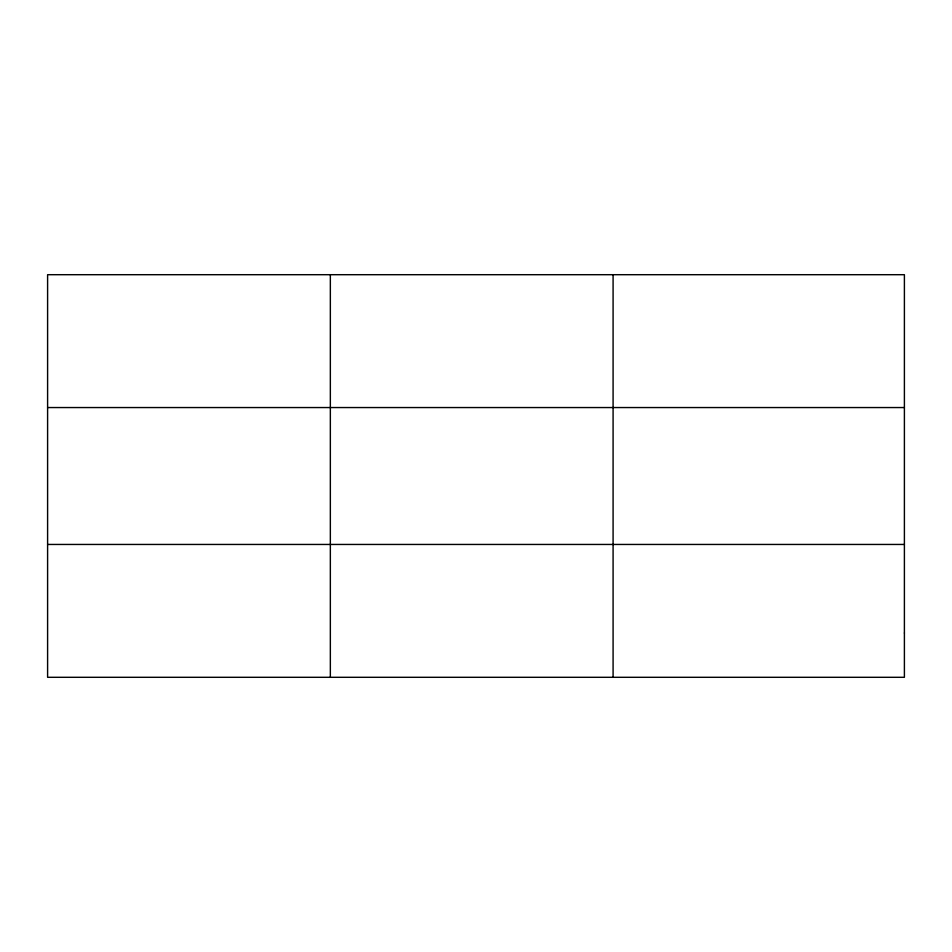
<?xml version="1.0" encoding="UTF-8"?>
<svg xmlns="http://www.w3.org/2000/svg" width="952" height="952" viewBox="0 0 952 952"><rect width="100%" height="100%" fill="white"/><g stroke="black" fill="none" stroke-linecap="round" stroke-linejoin="round"><path stroke-width="1.43" d="M330.344 677.3L330.344 274.7M613.088 677.3L613.088 274.7M47.6 407.551L904.4 407.551M47.6 544.449L904.4 544.449M904.4 633.02L904.4 677.3L47.6 677.3L47.6 274.7L904.4 274.7L904.4 633.02"/></g></svg>
